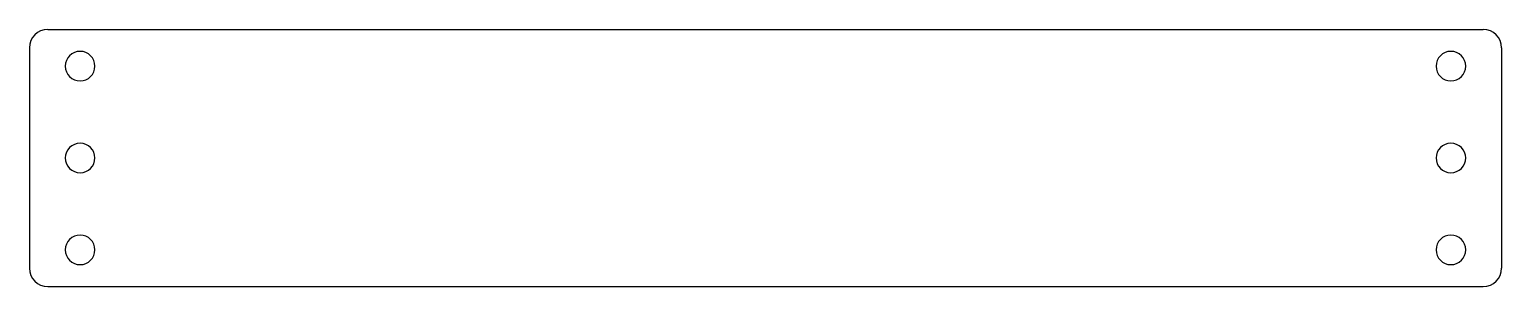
# Model space of a CAD drawing. Extents: x -0.127 to 0.127, y -0.022 to 0.022.
import ezdxf

# ---------------------------------------------------------------- set-up
doc = ezdxf.new("R2010")
doc.units = 0
doc.layers.add('VISIBLE', color=7, linetype='CONTINUOUS')

msp = doc.modelspace()

# ---------------------------------------------------------------- linework, layer by layer
at = {"layer": 'VISIBLE'}
for p, q in [((-0.12383, 0.02223), (0.12383, 0.02223)), ((-0.127, 0.01905), (-0.127, -0.01905)), ((0.127, 0.01905), (0.127, -0.01905)), ((-0.12383, -0.02223), (0.12383, -0.02223))]:
    msp.add_line(p, q, dxfattribs=at)
at = {"layer": 'VISIBLE', "extrusion": (0, 0, -1)}
for centre in [(0.11826, 0.01588), (-0.11826, 0.01588), (0.11826, 0), (-0.11826, 0), (0.11826, -0.01588), (-0.11826, -0.01588)]:
    msp.add_circle(centre, 0.00255, dxfattribs=at)
at = {"layer": 'VISIBLE'}
for centre, radius, start, end in [((-0.12383, 0.01905), 0.00317, 90, 180), ((0.12383, 0.01905), 0.00317, 0, 90), ((-0.12383, -0.01905), 0.00318, 180, 270), ((0.12383, -0.01905), 0.00317, 270, 0)]:
    msp.add_arc(centre, radius, start, end, dxfattribs=at)

doc.saveas('drawing.dxf')
